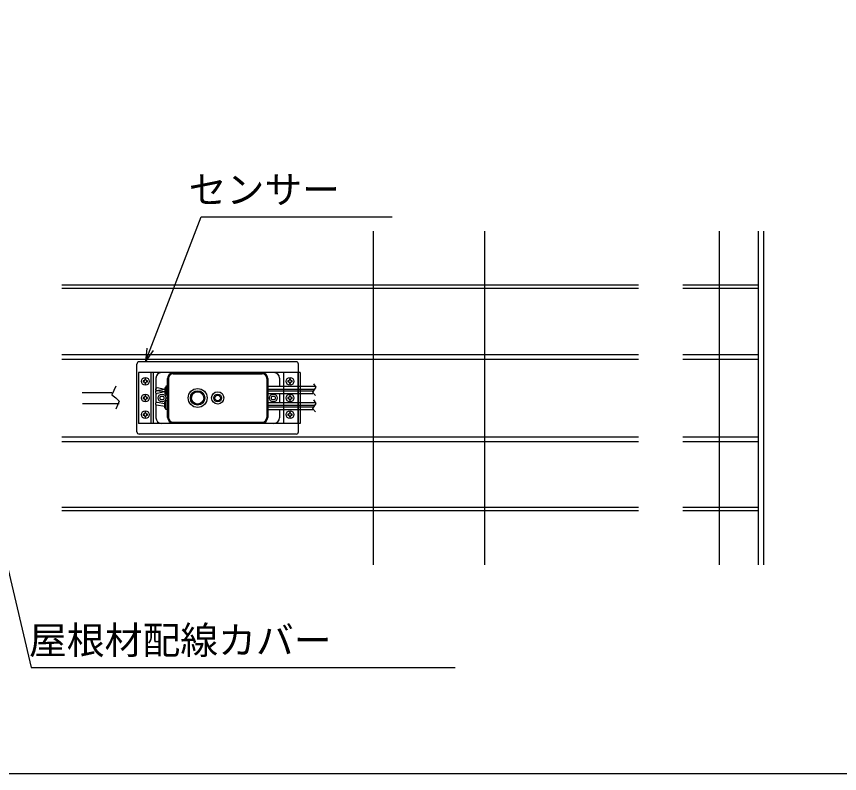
# Model space of a CAD drawing. Units: millimetres, scale not verified. Extents: x -8750 to 8750, y -12999 to 12940.
# Drawn here: x -1750 to 1948, y -12999 to -9598 of the extents above; entities that cross this region are included whole.
import ezdxf
from ezdxf.enums import TextEntityAlignment as Align

# ---------------------------------------------------------------- set-up
doc = ezdxf.new("R2010")
doc.units = ezdxf.units.MM
doc.header["$LTSCALE"] = 70
for name, color, linetype in [('0-4_YKK_12', 2, 'Continuous'), ('0-5_YKK_13', 4, 'Continuous'), ('0-7_YKK_D', 6, 'Continuous'), ('0-8_YKK_ZWAK', 7, 'Continuous')]:
    doc.layers.add(name, color=color, linetype=linetype)
doc.styles.add('ＭＳ ゴシック', font='')
doc.styles.get('ＭＳ ゴシック').set_extended_font_data('MS Gothic')

msp = doc.modelspace()

# ---------------------------------------------------------------- linework, layer by layer
at = {"layer": '0-4_YKK_12'}
for p, q in [((-146.07, -12061.91), (-146.07, -10561.91)), ((353.93, -12061.91), (353.93, -10561.91)), ((1406.47, -10561.91), (1406.47, -12061.91)), ((1581.47, -10561.91), (1581.47, -12061.91)), ((1606.47, -10561.91), (1606.47, -12061.91)), ((1043.92, -10804.41), (-1546.08, -10804.41)), ((1043.92, -10819.41), (-1546.08, -10819.41)), ((1581.47, -10804.41), (1243.92, -10804.41)), ((1581.47, -10819.41), (1243.92, -10819.41)), ((-1546.08, -11116.91), (1043.92, -11116.91)), ((1243.92, -11116.91), (1581.47, -11116.91)), ((-1546.08, -11136.91), (1043.92, -11136.91)), ((1243.92, -11136.91), (1581.47, -11136.91)), ((-1454.31, -11286.94), (-1321.49, -11286.94)), ((-1453.12, -11336.94), (-1288.71, -11336.94)), ((-1546.08, -11486.91), (1043.92, -11486.91)), ((1243.92, -11486.91), (1581.47, -11486.91)), ((-1546.08, -11506.91), (1043.92, -11506.91)), ((1243.92, -11506.91), (1581.47, -11506.91)), ((1043.92, -11804.41), (-1546.08, -11804.41)), ((1043.92, -11819.41), (-1546.08, -11819.41)), ((1581.47, -11804.41), (1243.92, -11804.41)), ((1581.47, -11819.41), (1243.92, -11819.41))]:
    msp.add_line(p, q, dxfattribs=at)
msp.add_lwpolyline([(-1303.87, -11258.73), (-1320.84, -11297.54), (-1303.87, -11311.94), (-1289.15, -11325.66), (-1303.87, -11362.87)], dxfattribs=at)
at = {"layer": '0-5_YKK_13'}
for p, q in [((-1208.58, -11464.41), (-1208.58, -11159.41)), ((-493.58, -11149.41), (-1198.58, -11149.41)), ((-483.58, -11464.41), (-483.58, -11159.41)), ((-476.08, -11196.91), (-1201.08, -11196.91)), ((-1201.08, -11196.91), (-1201.08, -11426.91)), ((-1146.08, -11196.91), (-1146.08, -11426.91)), ((-1136.08, -11196.91), (-1136.08, -11426.91)), ((-593.58, -11197.91), (-1098.58, -11197.91)), ((-1046.08, -11199.41), (-646.08, -11199.41)), ((-1046.08, -11203.16), (-646.08, -11203.16)), ((-551.08, -11196.91), (-551.08, -11426.91)), ((-486.08, -11196.91), (-486.08, -11426.91)), ((-476.08, -11196.91), (-476.08, -11426.91)), ((-1177.23, -11234.86), (-1181.33, -11234.86)), ((-1123.58, -11222.91), (-1123.58, -11281.17)), ((-1071.08, -11399.41), (-1071.08, -11224.41)), ((-1067.33, -11224.41), (-1067.33, -11399.41)), ((-624.83, -11224.41), (-624.83, -11399.41)), ((-621.08, -11224.41), (-621.08, -11399.41)), ((-621.08, -11385.91), (-621.08, -11237.91)), ((-568.58, -11222.91), (-568.58, -11259.41)), ((-527.23, -11234.86), (-531.33, -11234.86)), ((-1083.58, -11273.83), (-1120.24, -11279.53)), ((-1083.58, -11273.79), (-1118.07, -11266.98)), ((-621.08, -11259.41), (-406.6, -11259.41)), ((-621.08, -11271.91), (-410.28, -11271.91)), ((-559.83, -11259.41), (-546.08, -11259.41)), ((-556.71, -11271.91), (-546.08, -11271.91)), ((-1177.23, -11309.86), (-1181.33, -11309.86)), ((-1123.58, -11290.26), (-1123.58, -11333.57)), ((-1083.58, -11285), (-1120.24, -11279.29)), ((-1083.58, -11285.04), (-1118.07, -11291.84)), ((-1078.58, -11293.16), (-1083.58, -11293.16)), ((-1071.08, -11299.41), (-1078.58, -11299.41)), ((-621.08, -11279.41), (-417.17, -11279.41)), ((-621.08, -11291.91), (-418.67, -11291.91)), ((-568.58, -11291.91), (-568.58, -11331.91)), ((-560.46, -11279.41), (-546.08, -11279.41)), ((-555.95, -11291.91), (-546.08, -11291.91)), ((-527.23, -11309.86), (-531.33, -11309.86)), ((-1123.58, -11342.65), (-1123.58, -11400.91)), ((-1123.58, -11342.65), (-1123.58, -11395.65)), ((-1083.58, -11350), (-1120.24, -11344.29)), ((-1083.58, -11338.79), (-1118.07, -11331.98)), ((-1083.58, -11358.16), (-1083.58, -11330.66)), ((-1078.58, -11330.66), (-1083.58, -11330.66)), ((-1071.08, -11324.41), (-1078.58, -11324.41)), ((-621.08, -11331.91), (-406.6, -11331.91)), ((-621.08, -11344.41), (-410.28, -11344.41)), ((-1177.23, -11384.86), (-1181.33, -11384.86)), ((-1078.58, -11358.16), (-1083.58, -11358.16)), ((-621.08, -11351.91), (-417.17, -11351.91)), ((-621.08, -11364.41), (-418.67, -11364.41)), ((-568.58, -11364.41), (-568.58, -11400.91)), ((-527.23, -11384.86), (-531.33, -11384.86)), ((-1046.08, -11420.66), (-646.08, -11420.66)), ((-1046.08, -11424.41), (-646.08, -11424.41)), ((-476.08, -11426.91), (-1201.08, -11426.91)), ((-593.58, -11425.91), (-1098.58, -11425.91)), ((-493.58, -11474.41), (-1198.58, -11474.41))]:
    msp.add_line(p, q, dxfattribs=at)
for points in [[(-1181.33, -11234.86), (-1181.33, -11238.96), (-1177.23, -11238.96)], [(-1169.03, -11230.76), (-1169.03, -11226.66), (-1173.13, -11226.66), (-1173.13, -11230.76)], [(-1164.93, -11238.96), (-1160.83, -11238.96), (-1160.83, -11234.86), (-1164.93, -11234.86)], [(-531.33, -11234.86), (-531.33, -11238.96), (-527.23, -11238.96)], [(-519.03, -11230.76), (-519.03, -11226.66), (-523.13, -11226.66), (-523.13, -11230.76)], [(-514.93, -11238.96), (-510.83, -11238.96), (-510.83, -11234.86), (-514.93, -11234.86)], [(-1173.13, -11243.06), (-1173.13, -11247.16), (-1169.03, -11247.16), (-1169.03, -11243.06)], [(-1078.58, -11265.66), (-1083.58, -11265.66), (-1083.58, -11293.16)], [(-1071.08, -11259.41), (-1078.58, -11259.41), (-1078.58, -11299.41)], [(-523.13, -11243.06), (-523.13, -11247.16), (-519.03, -11247.16), (-519.03, -11243.06)], [(-415.52, -11248.43), (-405.82, -11263.99), (-420.81, -11286.27), (-407.08, -11301.41)], [(-1181.33, -11309.86), (-1181.33, -11313.96), (-1177.23, -11313.96)], [(-1169.03, -11305.76), (-1169.03, -11301.66), (-1173.13, -11301.66), (-1173.13, -11305.76)], [(-1164.93, -11313.96), (-1160.83, -11313.96), (-1160.83, -11309.86), (-1164.93, -11309.86)], [(-531.33, -11309.86), (-531.33, -11313.96), (-527.23, -11313.96)], [(-519.03, -11305.76), (-519.03, -11301.66), (-523.13, -11301.66), (-523.13, -11305.76)], [(-514.93, -11313.96), (-510.83, -11313.96), (-510.83, -11309.86), (-514.93, -11309.86)], [(-1173.13, -11318.06), (-1173.13, -11322.16), (-1169.03, -11322.16), (-1169.03, -11318.06)], [(-1071.08, -11364.41), (-1078.58, -11364.41), (-1078.58, -11324.41)], [(-523.13, -11318.06), (-523.13, -11322.16), (-519.03, -11322.16), (-519.03, -11318.06)], [(-415.52, -11320.93), (-405.82, -11336.49), (-420.81, -11358.77), (-407.08, -11373.91)], [(-1181.33, -11384.86), (-1181.33, -11388.96), (-1177.23, -11388.96)], [(-1169.03, -11380.76), (-1169.03, -11376.66), (-1173.13, -11376.66), (-1173.13, -11380.76)], [(-1164.93, -11388.96), (-1160.83, -11388.96), (-1160.83, -11384.86), (-1164.93, -11384.86)], [(-531.33, -11384.86), (-531.33, -11388.96), (-527.23, -11388.96)], [(-519.03, -11380.76), (-519.03, -11376.66), (-523.13, -11376.66), (-523.13, -11380.76)], [(-514.93, -11388.96), (-510.83, -11388.96), (-510.83, -11384.86), (-514.93, -11384.86)], [(-1173.13, -11393.06), (-1173.13, -11397.16), (-1169.03, -11397.16), (-1169.03, -11393.06)], [(-523.13, -11393.06), (-523.13, -11397.16), (-519.03, -11397.16), (-519.03, -11393.06)]]:
    msp.add_lwpolyline(points, dxfattribs=at)
for centre, radius in [((-1171.08, -11236.91), 17.5), ((-521.08, -11236.91), 17.5), ((-936.08, -11311.91), 42.5), ((-1171.08, -11311.91), 17.5), ((-1096.08, -11311.91), 17.5), ((-1096.08, -11311.91), 8.75), ((-936.08, -11311.91), 32.5), ((-936.08, -11311.91), 27.5), ((-846.08, -11311.91), 27.5), ((-846.08, -11311.91), 17.5), ((-846.08, -11311.91), 12.5), ((-596.08, -11311.91), 17.5), ((-596.08, -11311.91), 8.75), ((-521.08, -11311.91), 17.5), ((-1171.08, -11386.91), 17.5), ((-521.08, -11386.91), 17.5)]:
    msp.add_circle(centre, radius, dxfattribs=at)
for centre, radius, start, end in [((-1198.58, -11159.41), 10, 90, 180), ((-493.58, -11159.41), 10, 0, 90), ((-1098.58, -11222.91), 25, 90, 180), ((-1046.08, -11224.41), 25, 90, 180), ((-1046.08, -11224.41), 21.25, 90, 180), ((-646.08, -11224.41), 25, 0, 90), ((-646.08, -11224.41), 21.25, 0, 90), ((-593.58, -11222.91), 25, 0, 90), ((-1177.23, -11230.76), 4.1, 270, 0), ((-1177.23, -11243.06), 4.1, 0, 90), ((-1164.93, -11230.76), 4.1, 180, 270), ((-1164.93, -11243.06), 4.1, 90, 180), ((-1098.58, -11222.91), 25, 176.43378, 180), ((-527.23, -11230.76), 4.1, 270, 0), ((-527.23, -11243.06), 4.1, 0, 90), ((-514.93, -11230.76), 4.1, 180, 270), ((-514.93, -11243.06), 4.1, 90, 180), ((-1119.28, -11273.12), 6.25, 78.84365, 261.15635), ((-1177.23, -11305.76), 4.1, 270, 0), ((-1177.23, -11318.06), 4.1, 0, 90), ((-1164.93, -11305.76), 4.1, 180, 270), ((-1164.93, -11318.06), 4.1, 90, 180), ((-1119.28, -11285.71), 6.25, 98.84365, 281.15635), ((-527.23, -11305.76), 4.1, 270, 0), ((-527.23, -11318.06), 4.1, 0, 90), ((-514.93, -11305.76), 4.1, 180, 270), ((-514.93, -11318.06), 4.1, 90, 180), ((-1119.28, -11338.12), 6.25, 78.84365, 261.15635), ((-1177.23, -11380.76), 4.1, 270, 0), ((-1164.93, -11380.76), 4.1, 180, 270), ((-527.23, -11380.76), 4.1, 270, 0), ((-514.93, -11380.76), 4.1, 180, 270), ((-1177.23, -11393.06), 4.1, 0, 90), ((-1164.93, -11393.06), 4.1, 90, 180), ((-1098.58, -11400.91), 25, 180, 270), ((-1046.08, -11399.41), 25, 180, 270), ((-1046.08, -11399.41), 21.25, 180, 270), ((-646.08, -11399.41), 25, 270, 0), ((-646.08, -11399.41), 21.25, 270, 0), ((-593.58, -11400.91), 25, 270, 0), ((-527.23, -11393.06), 4.1, 0, 90), ((-514.93, -11393.06), 4.1, 90, 180), ((-1198.58, -11464.41), 10, 180, 270), ((-493.58, -11464.41), 10, 270, 0)]:
    msp.add_arc(centre, radius, start, end, dxfattribs=at)
at = {"layer": '0-7_YKK_D'}
for points in [[(-1171.03, -11149.41), (-1149.51, -11093.4), (-920.8, -10498.07), (-62.64, -10498.07)], [(-1164.52, -11087.64), (-1171.03, -11149.41), (-1134.5, -11099.17)], [(-1923.75, -11506.91), (-1909.93, -11565.3), (-1683.28, -12523.22), (220.52, -12523.22)]]:
    msp.add_lwpolyline(points, dxfattribs=at)
at = {"layer": '0-8_YKK_ZWAK'}
msp.add_lwpolyline([(-8750, -12999.4), (8750, -12999.4), (8750, 12500.6)], dxfattribs=at)

# ---------------------------------------------------------------- texts
at = {"layer": '0-7_YKK_D', "style": 'ＭＳ ゴシック'}
for s, p in [('センサー', (-976.39, -10475.27)), ('屋根材配線カバー', (-1693.91, -12500.03))]:
    msp.add_text(s, height=124.6, dxfattribs=at).set_placement(p, align=Align.BOTTOM_LEFT)

doc.saveas('drawing.dxf')
